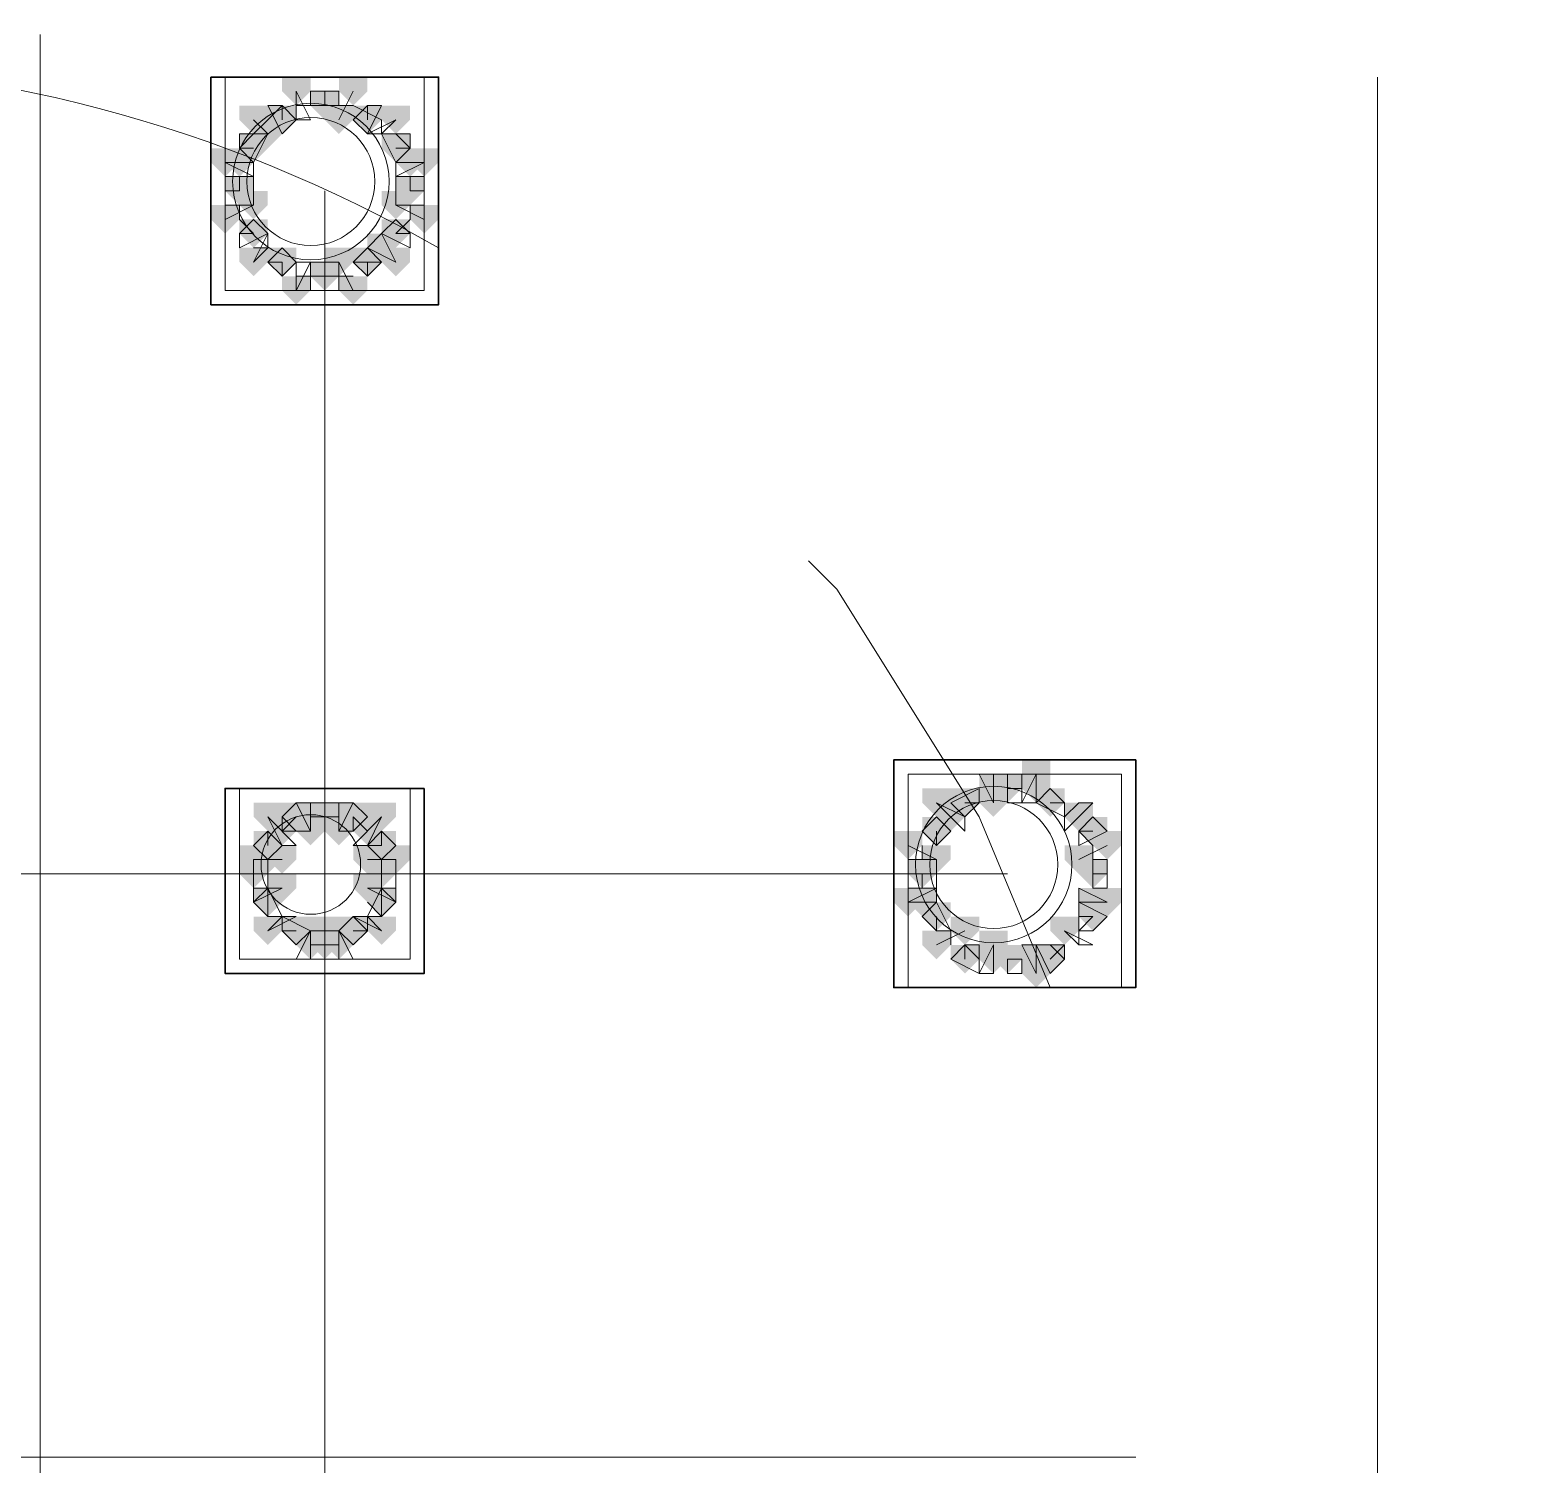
# Model space of a CAD drawing. Header units: millimetres. Extents: x 2315 to 4619, y 1334 to 1897.
# Drawn here: x 3907.26 to 3913.64, y 1541.67 to 1547.82 of the extents above; entities that cross this region are included whole.
import ezdxf

# ---------------------------------------------------------------- set-up
doc = ezdxf.new("R2010")
doc.units = ezdxf.units.MM
doc.linetypes.add('PDF_IMPORT', pattern=[1, 0.8, -0.2])
for name, color, linetype, true_color in [('PDF_10', 7, 'Continuous', 0x00b85c), ('PDF_8剖面层', 7, 'Continuous', 0xdcdcdc), ('PDF_AXIS', 7, 'Continuous', 0x00b85c), ('PDF_柱构件', 7, 'Continuous', 0x00b85c), ('PDF_转运站初步方案', 7, 'Continuous', 0x00b85c)]:
    doc.layers.add(name, color=color, linetype=linetype, true_color=true_color)
doc.layers.add('PDF_中心线层', color=1, linetype='Continuous')
doc.layers.add('PDF_粗实线层', color=7, linetype='Continuous')

msp = doc.modelspace()

# ---------------------------------------------------------------- hatches: boundary and pattern name
at = {"layer": 'PDF_10', "transparency": 33554559}
for points in [[(3908.5295, 1547.5601), (3908.4684, 1547.5601), (3908.4684, 1547.499), (3908.5295, 1547.4379), (3908.5906, 1547.499), (3908.5906, 1547.5601)], [(3908.5295, 1547.5601), (3908.4684, 1547.5601), (3908.4684, 1547.499), (3908.5295, 1547.4379), (3908.5906, 1547.499), (3908.5906, 1547.5601)], [(3908.3463, 1547.499), (3908.2852, 1547.499), (3908.2852, 1547.4379), (3908.3463, 1547.3768), (3908.4074, 1547.4379), (3908.4074, 1547.499)], [(3908.3463, 1547.499), (3908.2852, 1547.499), (3908.2852, 1547.4379), (3908.3463, 1547.3768), (3908.4074, 1547.4379), (3908.4074, 1547.499)], [(3908.7128, 1547.499), (3908.6517, 1547.499), (3908.6517, 1547.4379), (3908.7128, 1547.3768), (3908.7739, 1547.4379), (3908.7739, 1547.499)], [(3908.7128, 1547.499), (3908.6517, 1547.499), (3908.6517, 1547.4379), (3908.7128, 1547.3768), (3908.7739, 1547.4379), (3908.7739, 1547.499)], [(3908.2241, 1547.3768), (3908.163, 1547.3768), (3908.163, 1547.3157), (3908.2241, 1547.2547), (3908.2852, 1547.3157), (3908.2852, 1547.3768)], [(3908.2241, 1547.3768), (3908.163, 1547.3768), (3908.163, 1547.3157), (3908.2241, 1547.2547), (3908.2852, 1547.3157), (3908.2852, 1547.3768)], [(3908.8349, 1547.3768), (3908.7739, 1547.3768), (3908.7739, 1547.3157), (3908.8349, 1547.2547), (3908.896, 1547.3157), (3908.896, 1547.3768)], [(3908.8349, 1547.3768), (3908.7739, 1547.3768), (3908.7739, 1547.3157), (3908.8349, 1547.2547), (3908.896, 1547.3157), (3908.896, 1547.3768)], [(3908.163, 1547.1936), (3908.102, 1547.1936), (3908.102, 1547.1325), (3908.163, 1547.0714), (3908.2241, 1547.1325), (3908.2241, 1547.1936)], [(3908.163, 1547.1936), (3908.102, 1547.1936), (3908.102, 1547.1325), (3908.163, 1547.0714), (3908.2241, 1547.1325), (3908.2241, 1547.1936)], [(3908.896, 1547.1936), (3908.8349, 1547.1936), (3908.8349, 1547.1325), (3908.896, 1547.0714), (3908.9571, 1547.1325), (3908.9571, 1547.1936)], [(3908.896, 1547.1936), (3908.8349, 1547.1936), (3908.8349, 1547.1325), (3908.896, 1547.0714), (3908.9571, 1547.1325), (3908.9571, 1547.1936)], [(3908.2241, 1547.0103), (3908.163, 1547.0103), (3908.163, 1546.9493), (3908.2241, 1546.8882), (3908.2852, 1546.9493), (3908.2852, 1547.0103)], [(3908.2241, 1547.0103), (3908.163, 1547.0103), (3908.163, 1546.9493), (3908.2241, 1546.8882), (3908.2852, 1546.9493), (3908.2852, 1547.0103)], [(3908.8349, 1547.0103), (3908.7739, 1547.0103), (3908.7739, 1546.9493), (3908.8349, 1546.8882), (3908.896, 1546.9493), (3908.896, 1547.0103)], [(3908.8349, 1547.0103), (3908.7739, 1547.0103), (3908.7739, 1546.9493), (3908.8349, 1546.8882), (3908.896, 1546.9493), (3908.896, 1547.0103)], [(3908.3463, 1546.8882), (3908.2852, 1546.8882), (3908.2852, 1546.8271), (3908.3463, 1546.766), (3908.4074, 1546.8271), (3908.4074, 1546.8882)], [(3908.3463, 1546.8882), (3908.2852, 1546.8882), (3908.2852, 1546.8271), (3908.3463, 1546.766), (3908.4074, 1546.8271), (3908.4074, 1546.8882)], [(3908.7128, 1546.8882), (3908.6517, 1546.8882), (3908.6517, 1546.8271), (3908.7128, 1546.766), (3908.7739, 1546.8271), (3908.7739, 1546.8882)], [(3908.7128, 1546.8882), (3908.6517, 1546.8882), (3908.6517, 1546.8271), (3908.7128, 1546.766), (3908.7739, 1546.8271), (3908.7739, 1546.8882)], [(3908.5295, 1546.8271), (3908.4684, 1546.8271), (3908.4684, 1546.766), (3908.5295, 1546.7049), (3908.5906, 1546.766), (3908.5906, 1546.8271)], [(3908.5295, 1546.8271), (3908.4684, 1546.8271), (3908.4684, 1546.766), (3908.5295, 1546.7049), (3908.5906, 1546.766), (3908.5906, 1546.8271)], [(3908.5295, 1546.8271), (3908.4684, 1546.8271), (3908.4684, 1546.766), (3908.5295, 1546.7049), (3908.5906, 1546.766), (3908.5906, 1546.8271)], [(3911.4614, 1544.6282), (3911.4003, 1544.6282), (3911.4003, 1544.5671), (3911.4614, 1544.506), (3911.5225, 1544.5671), (3911.5225, 1544.6282)], [(3911.4614, 1544.6282), (3911.4003, 1544.6282), (3911.4003, 1544.5671), (3911.4614, 1544.506), (3911.5225, 1544.5671), (3911.5225, 1544.6282)], [(3911.4614, 1544.6282), (3911.4003, 1544.6282), (3911.4003, 1544.5671), (3911.4614, 1544.506), (3911.5225, 1544.5671), (3911.5225, 1544.6282)], [(3911.2782, 1544.5671), (3911.2171, 1544.5671), (3911.2171, 1544.506), (3911.2782, 1544.4449), (3911.3393, 1544.506), (3911.3393, 1544.5671)], [(3911.2782, 1544.5671), (3911.2171, 1544.5671), (3911.2171, 1544.506), (3911.2782, 1544.4449), (3911.3393, 1544.506), (3911.3393, 1544.5671)], [(3911.2782, 1544.5671), (3911.2171, 1544.5671), (3911.2171, 1544.506), (3911.2782, 1544.4449), (3911.3393, 1544.506), (3911.3393, 1544.5671)], [(3911.6447, 1544.5671), (3911.5836, 1544.5671), (3911.5836, 1544.506), (3911.6447, 1544.4449), (3911.7057, 1544.506), (3911.7057, 1544.5671)], [(3911.6447, 1544.5671), (3911.5836, 1544.5671), (3911.5836, 1544.506), (3911.6447, 1544.4449), (3911.7057, 1544.506), (3911.7057, 1544.5671)], [(3908.4074, 1544.506), (3908.3463, 1544.506), (3908.3463, 1544.4449), (3908.4074, 1544.3839), (3908.4684, 1544.4449), (3908.4684, 1544.506)], [(3908.4074, 1544.506), (3908.3463, 1544.506), (3908.3463, 1544.4449), (3908.4074, 1544.3839), (3908.4684, 1544.4449), (3908.4684, 1544.506)], [(3908.5295, 1544.506), (3908.4684, 1544.506), (3908.4684, 1544.4449), (3908.5295, 1544.3839), (3908.5906, 1544.4449), (3908.5906, 1544.506)], [(3908.5295, 1544.506), (3908.4684, 1544.506), (3908.4684, 1544.4449), (3908.5295, 1544.3839), (3908.5906, 1544.4449), (3908.5906, 1544.506)], [(3908.6517, 1544.506), (3908.5906, 1544.506), (3908.5906, 1544.4449), (3908.6517, 1544.3839), (3908.7128, 1544.4449), (3908.7128, 1544.506)], [(3908.6517, 1544.506), (3908.5906, 1544.506), (3908.5906, 1544.4449), (3908.6517, 1544.3839), (3908.7128, 1544.4449), (3908.7128, 1544.506)], [(3911.156, 1544.4449), (3911.0949, 1544.4449), (3911.0949, 1544.3839), (3911.156, 1544.3228), (3911.2171, 1544.3839), (3911.2171, 1544.4449)], [(3911.156, 1544.4449), (3911.0949, 1544.4449), (3911.0949, 1544.3839), (3911.156, 1544.3228), (3911.2171, 1544.3839), (3911.2171, 1544.4449)], [(3911.156, 1544.4449), (3911.0949, 1544.4449), (3911.0949, 1544.3839), (3911.156, 1544.3228), (3911.2171, 1544.3839), (3911.2171, 1544.4449)], [(3911.8279, 1544.4449), (3911.7668, 1544.4449), (3911.7668, 1544.3839), (3911.8279, 1544.3228), (3911.889, 1544.3839), (3911.889, 1544.4449)], [(3911.8279, 1544.4449), (3911.7668, 1544.4449), (3911.7668, 1544.3839), (3911.8279, 1544.3228), (3911.889, 1544.3839), (3911.889, 1544.4449)], [(3908.2852, 1544.3839), (3908.2241, 1544.3839), (3908.2241, 1544.3228), (3908.2852, 1544.2617), (3908.3463, 1544.3228), (3908.3463, 1544.3839)], [(3908.2852, 1544.3839), (3908.2241, 1544.3839), (3908.2241, 1544.3228), (3908.2852, 1544.2617), (3908.3463, 1544.3228), (3908.3463, 1544.3839)], [(3908.2852, 1544.3839), (3908.2241, 1544.3839), (3908.2241, 1544.3228), (3908.2852, 1544.2617), (3908.3463, 1544.3228), (3908.3463, 1544.3839)], [(3908.7739, 1544.3839), (3908.7128, 1544.3839), (3908.7128, 1544.3228), (3908.7739, 1544.2617), (3908.8349, 1544.3228), (3908.8349, 1544.3839)], [(3908.7739, 1544.3839), (3908.7128, 1544.3839), (3908.7128, 1544.3228), (3908.7739, 1544.2617), (3908.8349, 1544.3228), (3908.8349, 1544.3839)], [(3908.2241, 1544.2617), (3908.163, 1544.2617), (3908.163, 1544.2006), (3908.2241, 1544.1395), (3908.2852, 1544.2006), (3908.2852, 1544.2617)], [(3908.2241, 1544.2617), (3908.163, 1544.2617), (3908.163, 1544.2006), (3908.2241, 1544.1395), (3908.2852, 1544.2006), (3908.2852, 1544.2617)], [(3908.7739, 1544.2617), (3908.7128, 1544.2617), (3908.7128, 1544.2006), (3908.7739, 1544.1395), (3908.8349, 1544.2006), (3908.8349, 1544.2617)], [(3908.7739, 1544.2617), (3908.7128, 1544.2617), (3908.7128, 1544.2006), (3908.7739, 1544.1395), (3908.8349, 1544.2006), (3908.8349, 1544.2617)], [(3911.0949, 1544.2617), (3911.0339, 1544.2617), (3911.0339, 1544.2006), (3911.0949, 1544.1395), (3911.156, 1544.2006), (3911.156, 1544.2617)], [(3911.0949, 1544.2617), (3911.0339, 1544.2617), (3911.0339, 1544.2006), (3911.0949, 1544.1395), (3911.156, 1544.2006), (3911.156, 1544.2617)], [(3911.8279, 1544.2617), (3911.7668, 1544.2617), (3911.7668, 1544.2006), (3911.8279, 1544.1395), (3911.889, 1544.2006), (3911.889, 1544.2617)], [(3911.8279, 1544.2617), (3911.7668, 1544.2617), (3911.7668, 1544.2006), (3911.8279, 1544.1395), (3911.889, 1544.2006), (3911.889, 1544.2617)], [(3908.2852, 1544.1395), (3908.2241, 1544.1395), (3908.2241, 1544.0784), (3908.2852, 1544.0174), (3908.3463, 1544.0784), (3908.3463, 1544.1395)], [(3908.2852, 1544.1395), (3908.2241, 1544.1395), (3908.2241, 1544.0784), (3908.2852, 1544.0174), (3908.3463, 1544.0784), (3908.3463, 1544.1395)], [(3908.7739, 1544.1395), (3908.7128, 1544.1395), (3908.7128, 1544.0784), (3908.7739, 1544.0174), (3908.8349, 1544.0784), (3908.8349, 1544.1395)], [(3908.7739, 1544.1395), (3908.7128, 1544.1395), (3908.7128, 1544.0784), (3908.7739, 1544.0174), (3908.8349, 1544.0784), (3908.8349, 1544.1395)], [(3911.156, 1544.0784), (3911.0949, 1544.0784), (3911.0949, 1544.0174), (3911.156, 1543.9563), (3911.2171, 1544.0174), (3911.2171, 1544.0784)], [(3911.156, 1544.0784), (3911.0949, 1544.0784), (3911.0949, 1544.0174), (3911.156, 1543.9563), (3911.2171, 1544.0174), (3911.2171, 1544.0784)], [(3911.156, 1544.0784), (3911.0949, 1544.0784), (3911.0949, 1544.0174), (3911.156, 1543.9563), (3911.2171, 1544.0174), (3911.2171, 1544.0784)], [(3911.8279, 1544.0784), (3911.7668, 1544.0784), (3911.7668, 1544.0174), (3911.8279, 1543.9563), (3911.889, 1544.0174), (3911.889, 1544.0784)], [(3911.8279, 1544.0784), (3911.7668, 1544.0784), (3911.7668, 1544.0174), (3911.8279, 1543.9563), (3911.889, 1544.0174), (3911.889, 1544.0784)], [(3908.4074, 1544.0174), (3908.3463, 1544.0174), (3908.3463, 1543.9563), (3908.4074, 1543.8952), (3908.4684, 1543.9563), (3908.4684, 1544.0174)], [(3908.4074, 1544.0174), (3908.3463, 1544.0174), (3908.3463, 1543.9563), (3908.4074, 1543.8952), (3908.4684, 1543.9563), (3908.4684, 1544.0174)], [(3908.6517, 1544.0174), (3908.5906, 1544.0174), (3908.5906, 1543.9563), (3908.6517, 1543.8952), (3908.7128, 1543.9563), (3908.7128, 1544.0174)], [(3908.6517, 1544.0174), (3908.5906, 1544.0174), (3908.5906, 1543.9563), (3908.6517, 1543.8952), (3908.7128, 1543.9563), (3908.7128, 1544.0174)], [(3908.6517, 1544.0174), (3908.5906, 1544.0174), (3908.5906, 1543.9563), (3908.6517, 1543.8952), (3908.7128, 1543.9563), (3908.7128, 1544.0174)], [(3908.5295, 1543.9563), (3908.4684, 1543.9563), (3908.4684, 1543.8952), (3908.5295, 1543.8341), (3908.5906, 1543.8952), (3908.5906, 1543.9563)], [(3908.5295, 1543.9563), (3908.4684, 1543.9563), (3908.4684, 1543.8952), (3908.5295, 1543.8341), (3908.5906, 1543.8952), (3908.5906, 1543.9563)], [(3911.2782, 1543.8952), (3911.2171, 1543.8952), (3911.2171, 1543.8341), (3911.2782, 1543.773), (3911.3393, 1543.8341), (3911.3393, 1543.8952)], [(3911.2782, 1543.8952), (3911.2171, 1543.8952), (3911.2171, 1543.8341), (3911.2782, 1543.773), (3911.3393, 1543.8341), (3911.3393, 1543.8952)], [(3911.4614, 1543.8952), (3911.4003, 1543.8952), (3911.4003, 1543.8341), (3911.4614, 1543.773), (3911.5225, 1543.8341), (3911.5225, 1543.8952)], [(3911.4614, 1543.8952), (3911.4003, 1543.8952), (3911.4003, 1543.8341), (3911.4614, 1543.773), (3911.5225, 1543.8341), (3911.5225, 1543.8952)], [(3911.6447, 1543.8952), (3911.5836, 1543.8952), (3911.5836, 1543.8341), (3911.6447, 1543.773), (3911.7057, 1543.8341), (3911.7057, 1543.8952)], [(3911.6447, 1543.8952), (3911.5836, 1543.8952), (3911.5836, 1543.8341), (3911.6447, 1543.773), (3911.7057, 1543.8341), (3911.7057, 1543.8952)]]:
    msp.add_hatch(color=6, dxfattribs=at).paths.add_polyline_path(points)
at = {"layer": 'PDF_柱构件', "transparency": 33554559}
for points in [[(3908.4074, 1547.6211), (3908.3463, 1547.6211), (3908.3463, 1547.5601), (3908.4074, 1547.499), (3908.4684, 1547.5601), (3908.4684, 1547.6211)], [(3908.6517, 1547.6211), (3908.5906, 1547.6211), (3908.5906, 1547.5601), (3908.6517, 1547.499), (3908.7128, 1547.5601), (3908.7128, 1547.6211)], [(3908.2241, 1547.499), (3908.163, 1547.499), (3908.163, 1547.4379), (3908.2241, 1547.3768), (3908.2852, 1547.4379), (3908.2852, 1547.499)], [(3908.5906, 1547.499), (3908.5295, 1547.499), (3908.5295, 1547.4379), (3908.5906, 1547.3768), (3908.6517, 1547.4379), (3908.6517, 1547.499)], [(3908.8349, 1547.499), (3908.7739, 1547.499), (3908.7739, 1547.4379), (3908.8349, 1547.3768), (3908.896, 1547.4379), (3908.896, 1547.499)], [(3908.2852, 1547.4379), (3908.2241, 1547.4379), (3908.2241, 1547.3768), (3908.2852, 1547.3157), (3908.3463, 1547.3768), (3908.3463, 1547.4379)], [(3908.102, 1547.3157), (3908.0409, 1547.3157), (3908.0409, 1547.2547), (3908.102, 1547.1936), (3908.163, 1547.2547), (3908.163, 1547.3157)], [(3908.163, 1547.3157), (3908.102, 1547.3157), (3908.102, 1547.2547), (3908.163, 1547.1936), (3908.2241, 1547.2547), (3908.2241, 1547.3157)], [(3908.896, 1547.3157), (3908.8349, 1547.3157), (3908.8349, 1547.2547), (3908.896, 1547.1936), (3908.9571, 1547.2547), (3908.9571, 1547.3157)], [(3908.9571, 1547.3157), (3908.896, 1547.3157), (3908.896, 1547.2547), (3908.9571, 1547.1936), (3909.0182, 1547.2547), (3909.0182, 1547.3157)], [(3908.2241, 1547.1325), (3908.163, 1547.1325), (3908.163, 1547.0714), (3908.2241, 1547.0103), (3908.2852, 1547.0714), (3908.2852, 1547.1325)], [(3908.8349, 1547.1325), (3908.7739, 1547.1325), (3908.7739, 1547.0714), (3908.8349, 1547.0103), (3908.896, 1547.0714), (3908.896, 1547.1325)], [(3908.102, 1547.0714), (3908.0409, 1547.0714), (3908.0409, 1547.0103), (3908.102, 1546.9493), (3908.163, 1547.0103), (3908.163, 1547.0714)], [(3908.9571, 1547.0714), (3908.896, 1547.0714), (3908.896, 1547.0103), (3908.9571, 1546.9493), (3909.0182, 1547.0103), (3909.0182, 1547.0714)], [(3908.7739, 1546.9493), (3908.7128, 1546.9493), (3908.7128, 1546.8882), (3908.7739, 1546.8271), (3908.8349, 1546.8882), (3908.8349, 1546.9493)], [(3908.2241, 1546.8882), (3908.163, 1546.8882), (3908.163, 1546.8271), (3908.2241, 1546.766), (3908.2852, 1546.8271), (3908.2852, 1546.8882)], [(3908.5906, 1546.8882), (3908.5295, 1546.8882), (3908.5295, 1546.8271), (3908.5906, 1546.766), (3908.6517, 1546.8271), (3908.6517, 1546.8882)], [(3908.8349, 1546.8882), (3908.7739, 1546.8882), (3908.7739, 1546.8271), (3908.8349, 1546.766), (3908.896, 1546.8271), (3908.896, 1546.8882)], [(3908.4074, 1546.766), (3908.3463, 1546.766), (3908.3463, 1546.7049), (3908.4074, 1546.6439), (3908.4684, 1546.7049), (3908.4684, 1546.766)], [(3908.6517, 1546.766), (3908.5906, 1546.766), (3908.5906, 1546.7049), (3908.6517, 1546.6439), (3908.7128, 1546.7049), (3908.7128, 1546.766)], [(3911.5836, 1544.6893), (3911.5225, 1544.6893), (3911.5225, 1544.6282), (3911.5836, 1544.5671), (3911.6447, 1544.6282), (3911.6447, 1544.6893)], [(3911.4003, 1544.6282), (3911.3393, 1544.6282), (3911.3393, 1544.5671), (3911.4003, 1544.506), (3911.4614, 1544.5671), (3911.4614, 1544.6282)], [(3911.5836, 1544.6282), (3911.5225, 1544.6282), (3911.5225, 1544.5671), (3911.5836, 1544.506), (3911.6447, 1544.5671), (3911.6447, 1544.6282)], [(3911.156, 1544.5671), (3911.0949, 1544.5671), (3911.0949, 1544.506), (3911.156, 1544.4449), (3911.2171, 1544.506), (3911.2171, 1544.5671)], [(3911.4003, 1544.5671), (3911.3393, 1544.5671), (3911.3393, 1544.506), (3911.4003, 1544.4449), (3911.4614, 1544.506), (3911.4614, 1544.5671)], [(3908.2852, 1544.506), (3908.2241, 1544.506), (3908.2241, 1544.4449), (3908.2852, 1544.3839), (3908.3463, 1544.4449), (3908.3463, 1544.506)], [(3908.4684, 1544.506), (3908.4074, 1544.506), (3908.4074, 1544.4449), (3908.4684, 1544.3839), (3908.5295, 1544.4449), (3908.5295, 1544.506)], [(3908.5906, 1544.506), (3908.5295, 1544.506), (3908.5295, 1544.4449), (3908.5906, 1544.3839), (3908.6517, 1544.4449), (3908.6517, 1544.506)], [(3908.7739, 1544.506), (3908.7128, 1544.506), (3908.7128, 1544.4449), (3908.7739, 1544.3839), (3908.8349, 1544.4449), (3908.8349, 1544.506)], [(3911.2171, 1544.506), (3911.156, 1544.506), (3911.156, 1544.4449), (3911.2171, 1544.3839), (3911.2782, 1544.4449), (3911.2782, 1544.506)], [(3911.7668, 1544.506), (3911.7057, 1544.506), (3911.7057, 1544.4449), (3911.7668, 1544.3839), (3911.8279, 1544.4449), (3911.8279, 1544.506)], [(3908.3463, 1544.4449), (3908.2852, 1544.4449), (3908.2852, 1544.3839), (3908.3463, 1544.3228), (3908.4074, 1544.3839), (3908.4074, 1544.4449)], [(3908.4684, 1544.4449), (3908.4074, 1544.4449), (3908.4074, 1544.3839), (3908.4684, 1544.3228), (3908.5295, 1544.3839), (3908.5295, 1544.4449)], [(3908.5906, 1544.4449), (3908.5295, 1544.4449), (3908.5295, 1544.3839), (3908.5906, 1544.3228), (3908.6517, 1544.3839), (3908.6517, 1544.4449)], [(3908.7128, 1544.4449), (3908.6517, 1544.4449), (3908.6517, 1544.3839), (3908.7128, 1544.3228), (3908.7739, 1544.3839), (3908.7739, 1544.4449)], [(3911.0339, 1544.3839), (3910.9728, 1544.3839), (3910.9728, 1544.3228), (3911.0339, 1544.2617), (3911.0949, 1544.3228), (3911.0949, 1544.3839)], [(3911.889, 1544.3839), (3911.8279, 1544.3839), (3911.8279, 1544.3228), (3911.889, 1544.2617), (3911.9501, 1544.3228), (3911.9501, 1544.3839)], [(3908.2241, 1544.3228), (3908.163, 1544.3228), (3908.163, 1544.2617), (3908.2241, 1544.2006), (3908.2852, 1544.2617), (3908.2852, 1544.3228)], [(3908.2852, 1544.3228), (3908.2241, 1544.3228), (3908.2241, 1544.2617), (3908.2852, 1544.2006), (3908.3463, 1544.2617), (3908.3463, 1544.3228)], [(3908.3463, 1544.3228), (3908.2852, 1544.3228), (3908.2852, 1544.2617), (3908.3463, 1544.2006), (3908.4074, 1544.2617), (3908.4074, 1544.3228)], [(3908.7128, 1544.3228), (3908.6517, 1544.3228), (3908.6517, 1544.2617), (3908.7128, 1544.2006), (3908.7739, 1544.2617), (3908.7739, 1544.3228)], [(3908.7739, 1544.3228), (3908.7128, 1544.3228), (3908.7128, 1544.2617), (3908.7739, 1544.2006), (3908.8349, 1544.2617), (3908.8349, 1544.3228)], [(3908.8349, 1544.3228), (3908.7739, 1544.3228), (3908.7739, 1544.2617), (3908.8349, 1544.2006), (3908.896, 1544.2617), (3908.896, 1544.3228)], [(3911.156, 1544.3228), (3911.0949, 1544.3228), (3911.0949, 1544.2617), (3911.156, 1544.2006), (3911.2171, 1544.2617), (3911.2171, 1544.3228)], [(3911.7668, 1544.3228), (3911.7057, 1544.3228), (3911.7057, 1544.2617), (3911.7668, 1544.2006), (3911.8279, 1544.2617), (3911.8279, 1544.3228)], [(3908.3463, 1544.2006), (3908.2852, 1544.2006), (3908.2852, 1544.1395), (3908.3463, 1544.0784), (3908.4074, 1544.1395), (3908.4074, 1544.2006)], [(3908.7128, 1544.2006), (3908.6517, 1544.2006), (3908.6517, 1544.1395), (3908.7128, 1544.0784), (3908.7739, 1544.1395), (3908.7739, 1544.2006)], [(3911.0339, 1544.1395), (3910.9728, 1544.1395), (3910.9728, 1544.0784), (3911.0339, 1544.0174), (3911.0949, 1544.0784), (3911.0949, 1544.1395)], [(3911.0949, 1544.1395), (3911.0339, 1544.1395), (3911.0339, 1544.0784), (3911.0949, 1544.0174), (3911.156, 1544.0784), (3911.156, 1544.1395)], [(3911.8279, 1544.1395), (3911.7668, 1544.1395), (3911.7668, 1544.0784), (3911.8279, 1544.0174), (3911.889, 1544.0784), (3911.889, 1544.1395)], [(3911.889, 1544.1395), (3911.8279, 1544.1395), (3911.8279, 1544.0784), (3911.889, 1544.0174), (3911.9501, 1544.0784), (3911.9501, 1544.1395)], [(3908.2852, 1544.0174), (3908.2241, 1544.0174), (3908.2241, 1543.9563), (3908.2852, 1543.8952), (3908.3463, 1543.9563), (3908.3463, 1544.0174)], [(3908.4684, 1544.0174), (3908.4074, 1544.0174), (3908.4074, 1543.9563), (3908.4684, 1543.8952), (3908.5295, 1543.9563), (3908.5295, 1544.0174)], [(3908.5906, 1544.0174), (3908.5295, 1544.0174), (3908.5295, 1543.9563), (3908.5906, 1543.8952), (3908.6517, 1543.9563), (3908.6517, 1544.0174)], [(3908.7739, 1544.0174), (3908.7128, 1544.0174), (3908.7128, 1543.9563), (3908.7739, 1543.8952), (3908.8349, 1543.9563), (3908.8349, 1544.0174)], [(3911.2782, 1544.0174), (3911.2171, 1544.0174), (3911.2171, 1543.9563), (3911.2782, 1543.8952), (3911.3393, 1543.9563), (3911.3393, 1544.0174)], [(3911.7057, 1544.0174), (3911.6447, 1544.0174), (3911.6447, 1543.9563), (3911.7057, 1543.8952), (3911.7668, 1543.9563), (3911.7668, 1544.0174)], [(3908.4684, 1543.9563), (3908.4074, 1543.9563), (3908.4074, 1543.8952), (3908.4684, 1543.8341), (3908.5295, 1543.8952), (3908.5295, 1543.9563)], [(3908.5906, 1543.9563), (3908.5295, 1543.9563), (3908.5295, 1543.8952), (3908.5906, 1543.8341), (3908.6517, 1543.8952), (3908.6517, 1543.9563)], [(3911.156, 1543.9563), (3911.0949, 1543.9563), (3911.0949, 1543.8952), (3911.156, 1543.8341), (3911.2171, 1543.8952), (3911.2171, 1543.9563)], [(3911.4003, 1543.9563), (3911.3393, 1543.9563), (3911.3393, 1543.8952), (3911.4003, 1543.8341), (3911.4614, 1543.8952), (3911.4614, 1543.9563)], [(3911.4003, 1543.8952), (3911.3393, 1543.8952), (3911.3393, 1543.8341), (3911.4003, 1543.773), (3911.4614, 1543.8341), (3911.4614, 1543.8952)], [(3911.5836, 1543.8952), (3911.5225, 1543.8952), (3911.5225, 1543.8341), (3911.5836, 1543.773), (3911.6447, 1543.8341), (3911.6447, 1543.8952)], [(3911.5836, 1543.8341), (3911.5225, 1543.8341), (3911.5225, 1543.773), (3911.5836, 1543.712), (3911.6447, 1543.773), (3911.6447, 1543.8341)]]:
    msp.add_hatch(color=6, dxfattribs=at).paths.add_polyline_path(points)
at = {"layer": 'PDF_转运站初步方案', "transparency": 33554559}
for points in [[(3908.5295, 1547.5601), (3908.4684, 1547.5601), (3908.4684, 1547.499), (3908.5295, 1547.4379), (3908.5906, 1547.499), (3908.5906, 1547.5601)], [(3908.5295, 1547.5601), (3908.4684, 1547.5601), (3908.4684, 1547.499), (3908.5295, 1547.4379), (3908.5906, 1547.499), (3908.5906, 1547.5601)], [(3908.3463, 1547.499), (3908.2852, 1547.499), (3908.2852, 1547.4379), (3908.3463, 1547.3768), (3908.4074, 1547.4379), (3908.4074, 1547.499)], [(3908.3463, 1547.499), (3908.2852, 1547.499), (3908.2852, 1547.4379), (3908.3463, 1547.3768), (3908.4074, 1547.4379), (3908.4074, 1547.499)], [(3908.7128, 1547.499), (3908.6517, 1547.499), (3908.6517, 1547.4379), (3908.7128, 1547.3768), (3908.7739, 1547.4379), (3908.7739, 1547.499)], [(3908.7128, 1547.499), (3908.6517, 1547.499), (3908.6517, 1547.4379), (3908.7128, 1547.3768), (3908.7739, 1547.4379), (3908.7739, 1547.499)], [(3908.2241, 1547.3768), (3908.163, 1547.3768), (3908.163, 1547.3157), (3908.2241, 1547.2547), (3908.2852, 1547.3157), (3908.2852, 1547.3768)], [(3908.2241, 1547.3768), (3908.163, 1547.3768), (3908.163, 1547.3157), (3908.2241, 1547.2547), (3908.2852, 1547.3157), (3908.2852, 1547.3768)], [(3908.8349, 1547.3768), (3908.7739, 1547.3768), (3908.7739, 1547.3157), (3908.8349, 1547.2547), (3908.896, 1547.3157), (3908.896, 1547.3768)], [(3908.8349, 1547.3768), (3908.7739, 1547.3768), (3908.7739, 1547.3157), (3908.8349, 1547.2547), (3908.896, 1547.3157), (3908.896, 1547.3768)], [(3908.163, 1547.1936), (3908.102, 1547.1936), (3908.102, 1547.1325), (3908.163, 1547.0714), (3908.2241, 1547.1325), (3908.2241, 1547.1936)], [(3908.163, 1547.1936), (3908.102, 1547.1936), (3908.102, 1547.1325), (3908.163, 1547.0714), (3908.2241, 1547.1325), (3908.2241, 1547.1936)], [(3908.896, 1547.1936), (3908.8349, 1547.1936), (3908.8349, 1547.1325), (3908.896, 1547.0714), (3908.9571, 1547.1325), (3908.9571, 1547.1936)], [(3908.896, 1547.1936), (3908.8349, 1547.1936), (3908.8349, 1547.1325), (3908.896, 1547.0714), (3908.9571, 1547.1325), (3908.9571, 1547.1936)], [(3908.2241, 1547.0103), (3908.163, 1547.0103), (3908.163, 1546.9493), (3908.2241, 1546.8882), (3908.2852, 1546.9493), (3908.2852, 1547.0103)], [(3908.2241, 1547.0103), (3908.163, 1547.0103), (3908.163, 1546.9493), (3908.2241, 1546.8882), (3908.2852, 1546.9493), (3908.2852, 1547.0103)], [(3908.8349, 1547.0103), (3908.7739, 1547.0103), (3908.7739, 1546.9493), (3908.8349, 1546.8882), (3908.896, 1546.9493), (3908.896, 1547.0103)], [(3908.8349, 1547.0103), (3908.7739, 1547.0103), (3908.7739, 1546.9493), (3908.8349, 1546.8882), (3908.896, 1546.9493), (3908.896, 1547.0103)], [(3908.3463, 1546.8882), (3908.2852, 1546.8882), (3908.2852, 1546.8271), (3908.3463, 1546.766), (3908.4074, 1546.8271), (3908.4074, 1546.8882)], [(3908.3463, 1546.8882), (3908.2852, 1546.8882), (3908.2852, 1546.8271), (3908.3463, 1546.766), (3908.4074, 1546.8271), (3908.4074, 1546.8882)], [(3908.7128, 1546.8882), (3908.6517, 1546.8882), (3908.6517, 1546.8271), (3908.7128, 1546.766), (3908.7739, 1546.8271), (3908.7739, 1546.8882)], [(3908.7128, 1546.8882), (3908.6517, 1546.8882), (3908.6517, 1546.8271), (3908.7128, 1546.766), (3908.7739, 1546.8271), (3908.7739, 1546.8882)], [(3908.5295, 1546.8271), (3908.4684, 1546.8271), (3908.4684, 1546.766), (3908.5295, 1546.7049), (3908.5906, 1546.766), (3908.5906, 1546.8271)], [(3908.5295, 1546.8271), (3908.4684, 1546.8271), (3908.4684, 1546.766), (3908.5295, 1546.7049), (3908.5906, 1546.766), (3908.5906, 1546.8271)], [(3911.4614, 1544.6282), (3911.4003, 1544.6282), (3911.4003, 1544.5671), (3911.4614, 1544.506), (3911.5225, 1544.5671), (3911.5225, 1544.6282)], [(3911.4614, 1544.6282), (3911.4003, 1544.6282), (3911.4003, 1544.5671), (3911.4614, 1544.506), (3911.5225, 1544.5671), (3911.5225, 1544.6282)], [(3911.2782, 1544.5671), (3911.2171, 1544.5671), (3911.2171, 1544.506), (3911.2782, 1544.4449), (3911.3393, 1544.506), (3911.3393, 1544.5671)], [(3911.2782, 1544.5671), (3911.2171, 1544.5671), (3911.2171, 1544.506), (3911.2782, 1544.4449), (3911.3393, 1544.506), (3911.3393, 1544.5671)], [(3911.6447, 1544.5671), (3911.5836, 1544.5671), (3911.5836, 1544.506), (3911.6447, 1544.4449), (3911.7057, 1544.506), (3911.7057, 1544.5671)], [(3911.6447, 1544.5671), (3911.5836, 1544.5671), (3911.5836, 1544.506), (3911.6447, 1544.4449), (3911.7057, 1544.506), (3911.7057, 1544.5671)], [(3908.4074, 1544.506), (3908.3463, 1544.506), (3908.3463, 1544.4449), (3908.4074, 1544.3839), (3908.4684, 1544.4449), (3908.4684, 1544.506)], [(3908.4074, 1544.506), (3908.3463, 1544.506), (3908.3463, 1544.4449), (3908.4074, 1544.3839), (3908.4684, 1544.4449), (3908.4684, 1544.506)], [(3908.5295, 1544.506), (3908.4684, 1544.506), (3908.4684, 1544.4449), (3908.5295, 1544.3839), (3908.5906, 1544.4449), (3908.5906, 1544.506)], [(3908.5295, 1544.506), (3908.4684, 1544.506), (3908.4684, 1544.4449), (3908.5295, 1544.3839), (3908.5906, 1544.4449), (3908.5906, 1544.506)], [(3908.6517, 1544.506), (3908.5906, 1544.506), (3908.5906, 1544.4449), (3908.6517, 1544.3839), (3908.7128, 1544.4449), (3908.7128, 1544.506)], [(3908.6517, 1544.506), (3908.5906, 1544.506), (3908.5906, 1544.4449), (3908.6517, 1544.3839), (3908.7128, 1544.4449), (3908.7128, 1544.506)], [(3911.156, 1544.4449), (3911.0949, 1544.4449), (3911.0949, 1544.3839), (3911.156, 1544.3228), (3911.2171, 1544.3839), (3911.2171, 1544.4449)], [(3911.156, 1544.4449), (3911.0949, 1544.4449), (3911.0949, 1544.3839), (3911.156, 1544.3228), (3911.2171, 1544.3839), (3911.2171, 1544.4449)], [(3911.8279, 1544.4449), (3911.7668, 1544.4449), (3911.7668, 1544.3839), (3911.8279, 1544.3228), (3911.889, 1544.3839), (3911.889, 1544.4449)], [(3911.8279, 1544.4449), (3911.7668, 1544.4449), (3911.7668, 1544.3839), (3911.8279, 1544.3228), (3911.889, 1544.3839), (3911.889, 1544.4449)], [(3908.2852, 1544.3839), (3908.2241, 1544.3839), (3908.2241, 1544.3228), (3908.2852, 1544.2617), (3908.3463, 1544.3228), (3908.3463, 1544.3839)], [(3908.2852, 1544.3839), (3908.2241, 1544.3839), (3908.2241, 1544.3228), (3908.2852, 1544.2617), (3908.3463, 1544.3228), (3908.3463, 1544.3839)], [(3908.7739, 1544.3839), (3908.7128, 1544.3839), (3908.7128, 1544.3228), (3908.7739, 1544.2617), (3908.8349, 1544.3228), (3908.8349, 1544.3839)], [(3908.7739, 1544.3839), (3908.7128, 1544.3839), (3908.7128, 1544.3228), (3908.7739, 1544.2617), (3908.8349, 1544.3228), (3908.8349, 1544.3839)], [(3908.2241, 1544.2617), (3908.163, 1544.2617), (3908.163, 1544.2006), (3908.2241, 1544.1395), (3908.2852, 1544.2006), (3908.2852, 1544.2617)], [(3908.2241, 1544.2617), (3908.163, 1544.2617), (3908.163, 1544.2006), (3908.2241, 1544.1395), (3908.2852, 1544.2006), (3908.2852, 1544.2617)], [(3908.7739, 1544.2617), (3908.7128, 1544.2617), (3908.7128, 1544.2006), (3908.7739, 1544.1395), (3908.8349, 1544.2006), (3908.8349, 1544.2617)], [(3908.7739, 1544.2617), (3908.7128, 1544.2617), (3908.7128, 1544.2006), (3908.7739, 1544.1395), (3908.8349, 1544.2006), (3908.8349, 1544.2617)], [(3911.0949, 1544.2617), (3911.0339, 1544.2617), (3911.0339, 1544.2006), (3911.0949, 1544.1395), (3911.156, 1544.2006), (3911.156, 1544.2617)], [(3911.0949, 1544.2617), (3911.0339, 1544.2617), (3911.0339, 1544.2006), (3911.0949, 1544.1395), (3911.156, 1544.2006), (3911.156, 1544.2617)], [(3911.8279, 1544.2617), (3911.7668, 1544.2617), (3911.7668, 1544.2006), (3911.8279, 1544.1395), (3911.889, 1544.2006), (3911.889, 1544.2617)], [(3911.8279, 1544.2617), (3911.7668, 1544.2617), (3911.7668, 1544.2006), (3911.8279, 1544.1395), (3911.889, 1544.2006), (3911.889, 1544.2617)], [(3908.2852, 1544.1395), (3908.2241, 1544.1395), (3908.2241, 1544.0784), (3908.2852, 1544.0174), (3908.3463, 1544.0784), (3908.3463, 1544.1395)], [(3908.2852, 1544.1395), (3908.2241, 1544.1395), (3908.2241, 1544.0784), (3908.2852, 1544.0174), (3908.3463, 1544.0784), (3908.3463, 1544.1395)], [(3908.7739, 1544.1395), (3908.7128, 1544.1395), (3908.7128, 1544.0784), (3908.7739, 1544.0174), (3908.8349, 1544.0784), (3908.8349, 1544.1395)], [(3908.7739, 1544.1395), (3908.7128, 1544.1395), (3908.7128, 1544.0784), (3908.7739, 1544.0174), (3908.8349, 1544.0784), (3908.8349, 1544.1395)], [(3911.156, 1544.0784), (3911.0949, 1544.0784), (3911.0949, 1544.0174), (3911.156, 1543.9563), (3911.2171, 1544.0174), (3911.2171, 1544.0784)], [(3911.156, 1544.0784), (3911.0949, 1544.0784), (3911.0949, 1544.0174), (3911.156, 1543.9563), (3911.2171, 1544.0174), (3911.2171, 1544.0784)], [(3911.8279, 1544.0784), (3911.7668, 1544.0784), (3911.7668, 1544.0174), (3911.8279, 1543.9563), (3911.889, 1544.0174), (3911.889, 1544.0784)], [(3911.8279, 1544.0784), (3911.7668, 1544.0784), (3911.7668, 1544.0174), (3911.8279, 1543.9563), (3911.889, 1544.0174), (3911.889, 1544.0784)], [(3908.4074, 1544.0174), (3908.3463, 1544.0174), (3908.3463, 1543.9563), (3908.4074, 1543.8952), (3908.4684, 1543.9563), (3908.4684, 1544.0174)], [(3908.4074, 1544.0174), (3908.3463, 1544.0174), (3908.3463, 1543.9563), (3908.4074, 1543.8952), (3908.4684, 1543.9563), (3908.4684, 1544.0174)], [(3908.6517, 1544.0174), (3908.5906, 1544.0174), (3908.5906, 1543.9563), (3908.6517, 1543.8952), (3908.7128, 1543.9563), (3908.7128, 1544.0174)], [(3908.6517, 1544.0174), (3908.5906, 1544.0174), (3908.5906, 1543.9563), (3908.6517, 1543.8952), (3908.7128, 1543.9563), (3908.7128, 1544.0174)], [(3908.5295, 1543.9563), (3908.4684, 1543.9563), (3908.4684, 1543.8952), (3908.5295, 1543.8341), (3908.5906, 1543.8952), (3908.5906, 1543.9563)], [(3908.5295, 1543.9563), (3908.4684, 1543.9563), (3908.4684, 1543.8952), (3908.5295, 1543.8341), (3908.5906, 1543.8952), (3908.5906, 1543.9563)], [(3911.2782, 1543.8952), (3911.2171, 1543.8952), (3911.2171, 1543.8341), (3911.2782, 1543.773), (3911.3393, 1543.8341), (3911.3393, 1543.8952)], [(3911.2782, 1543.8952), (3911.2171, 1543.8952), (3911.2171, 1543.8341), (3911.2782, 1543.773), (3911.3393, 1543.8341), (3911.3393, 1543.8952)], [(3911.4614, 1543.8952), (3911.4003, 1543.8952), (3911.4003, 1543.8341), (3911.4614, 1543.773), (3911.5225, 1543.8341), (3911.5225, 1543.8952)], [(3911.4614, 1543.8952), (3911.4003, 1543.8952), (3911.4003, 1543.8341), (3911.4614, 1543.773), (3911.5225, 1543.8341), (3911.5225, 1543.8952)], [(3911.6447, 1543.8952), (3911.5836, 1543.8952), (3911.5836, 1543.8341), (3911.6447, 1543.773), (3911.7057, 1543.8341), (3911.7057, 1543.8952)], [(3911.6447, 1543.8952), (3911.5836, 1543.8952), (3911.5836, 1543.8341), (3911.6447, 1543.773), (3911.7057, 1543.8341), (3911.7057, 1543.8952)]]:
    msp.add_hatch(color=6, dxfattribs=at).paths.add_polyline_path(points)

# ---------------------------------------------------------------- linework, layer by layer
at = {"layer": 'PDF_10', "color": 6, "lineweight": 18}
for points in [[(3908.5295, 1547.499), (3908.5295, 1547.5601)], [(3908.2852, 1547.4379), (3908.3463, 1547.499), (3908.3463, 1547.4379)], [(3908.4684, 1547.499), (3908.5906, 1547.499)], [(3908.6517, 1547.499), (3908.7739, 1547.4379)], [(3908.7128, 1547.4379), (3908.7128, 1547.499)], [(3908.2241, 1547.3157), (3908.163, 1547.3157), (3908.2241, 1547.3768)], [(3908.8349, 1547.3768), (3908.896, 1547.3157), (3908.8349, 1547.3157)], [(3908.102, 1547.1325), (3908.163, 1547.1325), (3908.163, 1547.1936)], [(3908.896, 1547.1936), (3908.896, 1547.1325), (3908.9571, 1547.1325)], [(3908.163, 1546.9493), (3908.2241, 1546.9493), (3908.163, 1547.0103)], [(3908.896, 1547.0103), (3908.8349, 1546.9493), (3908.896, 1546.9493)], [(3908.3463, 1546.766), (3908.3463, 1546.8271), (3908.2852, 1546.8271)], [(3908.7739, 1546.8271), (3908.6517, 1546.8271)], [(3908.7128, 1546.8271), (3908.7128, 1546.766)], [(3908.5906, 1546.766), (3908.4684, 1546.766)], [(3911.5225, 1544.5671), (3911.4614, 1544.5671)], [(3908.5295, 1544.4449), (3908.5295, 1544.506)], [(3911.3393, 1544.506), (3911.2782, 1544.506)], [(3911.7057, 1544.506), (3911.6447, 1544.506), (3911.7057, 1544.506)], [(3908.4074, 1544.4449), (3908.3463, 1544.3839)], [(3908.4074, 1544.3839), (3908.3463, 1544.4449)], [(3908.5906, 1544.4449), (3908.4684, 1544.4449)], [(3908.7128, 1544.3839), (3908.6517, 1544.4449), (3908.6517, 1544.3839)], [(3908.2852, 1544.3839), (3908.2852, 1544.3228)], [(3908.7128, 1544.3228), (3908.7739, 1544.3228), (3908.7739, 1544.3839)], [(3911.156, 1544.3839), (3911.156, 1544.3228)], [(3911.8279, 1544.3228), (3911.7668, 1544.3839), (3911.8279, 1544.3839)], [(3908.2852, 1544.2006), (3908.2241, 1544.2006), (3908.2241, 1544.1395)], [(3908.7739, 1544.1395), (3908.7739, 1544.2006), (3908.8349, 1544.2006)], [(3911.156, 1544.2006), (3911.0949, 1544.2006), (3911.0949, 1544.1395)], [(3911.8279, 1544.1395), (3911.8279, 1544.2006), (3911.889, 1544.2006)], [(3908.2852, 1544.0174), (3908.2852, 1544.0784), (3908.2852, 1544.0174)], [(3908.7128, 1544.0784), (3908.7739, 1544.0174), (3908.7739, 1544.0784)], [(3911.156, 1544.0174), (3911.156, 1543.9563)], [(3911.7668, 1543.9563), (3911.8279, 1544.0174), (3911.7668, 1544.0174)], [(3908.3463, 1543.9563), (3908.4074, 1543.9563), (3908.3463, 1543.9563)], [(3908.5295, 1543.9563), (3908.5295, 1543.8952)], [(3908.6517, 1543.9563), (3908.7128, 1543.9563)], [(3908.4684, 1543.8952), (3908.5906, 1543.8952)], [(3911.2782, 1543.8341), (3911.2782, 1543.8952), (3911.3393, 1543.8341)], [(3911.6447, 1543.8341), (3911.7057, 1543.8952)], [(3911.6447, 1543.8952), (3911.7057, 1543.8341)], [(3911.4614, 1543.773), (3911.4614, 1543.8341), (3911.5225, 1543.8341)]]:
    msp.add_lwpolyline(points, dxfattribs=at)
at = {"layer": 'PDF_8剖面层', "lineweight": 18}
msp.add_lwpolyline([(3907.3079, 1547.8044), (3907.3079, 1539.192)], dxfattribs=at)
at = {"layer": 'PDF_AXIS', "color": 6, "lineweight": 18}
for points in [[(3908.102, 1547.6211), (3908.102, 1546.7049), (3908.9571, 1546.7049), (3908.9571, 1547.6211)], [(3911.9501, 1544.6282), (3911.9501, 1543.712), (3911.0339, 1543.712), (3911.0339, 1544.6282)], [(3908.896, 1544.5671), (3908.896, 1543.8341), (3908.163, 1543.8341), (3908.163, 1544.5671)]]:
    msp.add_lwpolyline(points, close=True, dxfattribs=at)
at = {"layer": 'PDF_中心线层', "color": 5, "linetype": 'PDF_IMPORT', "lineweight": 18, "ltscale": 14.048656}
for points in [[(3843.0506, 1534.672), (3913.0495, 1534.672), (3913.0495, 1561.6698), (3843.0506, 1561.6698), (3843.0506, 1534.672)], [(3913.0495, 1534.672), (3983.0485, 1534.672), (3983.0485, 1561.6698), (3913.0495, 1561.6698), (3913.0495, 1534.672)]]:
    msp.add_lwpolyline(points, dxfattribs=at)
at = {"layer": 'PDF_中心线层', "color": 6, "lineweight": 18}
for points in [[(3908.5295, 1547.1325), (3908.5295, 1536.2601)], [(3910.6063, 1545.5444), (3910.7284, 1545.4222), (3911.3393, 1544.4449), (3911.6447, 1543.712)], [(3911.4614, 1544.2006), (3900.589, 1544.2006)], [(3900.0393, 1541.6963), (3912.0112, 1541.6963), (3900.0393, 1541.6963)]]:
    msp.add_lwpolyline(points, dxfattribs=at)
msp.add_arc((3906.0331, 1541.6905), 5.9938, 60.13055, 179.94514, dxfattribs=at)
at = {"layer": 'PDF_柱构件', "color": 6, "lineweight": 18}
for points in [[(3908.4074, 1547.5601), (3908.4074, 1547.4379), (3908.4684, 1547.4379)], [(3908.4684, 1547.499), (3908.5906, 1547.499), (3908.5906, 1547.5601), (3908.4684, 1547.5601)], [(3908.6517, 1547.5601), (3908.5906, 1547.4379)], [(3908.3463, 1547.3768), (3908.4074, 1547.4379), (3908.3463, 1547.499), (3908.2852, 1547.499)], [(3908.6517, 1547.4379), (3908.7128, 1547.3768), (3908.7739, 1547.499), (3908.7128, 1547.499)], [(3908.2241, 1547.4379), (3908.2852, 1547.3768)], [(3908.8349, 1547.4379), (3908.7128, 1547.3768), (3908.7739, 1547.3768)], [(3908.2241, 1547.2547), (3908.2852, 1547.3768), (3908.163, 1547.3768), (3908.163, 1547.3157)], [(3908.7739, 1547.3768), (3908.8349, 1547.2547), (3908.896, 1547.3157), (3908.896, 1547.3768)], [(3908.102, 1547.2547), (3908.2241, 1547.1936), (3908.2241, 1547.2547)], [(3908.9571, 1547.2547), (3908.8349, 1547.2547), (3908.8349, 1547.1936)], [(3908.2241, 1547.0714), (3908.2241, 1547.1936), (3908.102, 1547.1936), (3908.102, 1547.0714)], [(3908.8349, 1547.1936), (3908.8349, 1547.0714), (3908.9571, 1547.0714), (3908.9571, 1547.1936)], [(3908.102, 1547.0103), (3908.2241, 1547.0714)], [(3908.9571, 1547.0103), (3908.8349, 1547.0714)], [(3908.2852, 1546.9493), (3908.2241, 1547.0103), (3908.163, 1546.9493), (3908.163, 1546.8882)], [(3908.8349, 1547.0103), (3908.7739, 1546.9493), (3908.896, 1546.8882), (3908.896, 1546.9493)], [(3908.2241, 1546.8271), (3908.2852, 1546.8882), (3908.2852, 1546.9493)], [(3908.8349, 1546.8271), (3908.7739, 1546.9493), (3908.7128, 1546.8882)], [(3908.4074, 1546.8271), (3908.3463, 1546.8882), (3908.2852, 1546.8271), (3908.3463, 1546.766)], [(3908.7128, 1546.8882), (3908.6517, 1546.8271), (3908.7128, 1546.766), (3908.7739, 1546.8271)], [(3908.4074, 1546.7049), (3908.4684, 1546.8271), (3908.4074, 1546.8271)], [(3908.5906, 1546.8271), (3908.4684, 1546.8271), (3908.4684, 1546.7049), (3908.5906, 1546.7049)], [(3908.6517, 1546.7049), (3908.5906, 1546.8271)], [(3911.4003, 1544.6282), (3911.4003, 1544.506), (3911.3393, 1544.6282)], [(3911.5225, 1544.506), (3911.4614, 1544.506), (3911.4614, 1544.6282), (3911.5225, 1544.6282)], [(3911.5836, 1544.6282), (3911.5836, 1544.506), (3911.5225, 1544.506)], [(3911.3393, 1544.506), (3911.2782, 1544.4449), (3911.2171, 1544.506), (3911.3393, 1544.5671)], [(3911.7057, 1544.4449), (3911.5836, 1544.506), (3911.6447, 1544.5671), (3911.7057, 1544.506)], [(3908.4684, 1544.3839), (3908.3463, 1544.3839), (3908.3463, 1544.4449), (3908.4074, 1544.506)], [(3908.4684, 1544.506), (3908.4684, 1544.3839), (3908.4074, 1544.506)], [(3908.5906, 1544.4449), (3908.4684, 1544.4449), (3908.4684, 1544.506), (3908.5906, 1544.506)], [(3908.6517, 1544.506), (3908.5906, 1544.3839), (3908.5906, 1544.506)], [(3908.6517, 1544.3839), (3908.5906, 1544.3839), (3908.6517, 1544.506), (3908.7128, 1544.4449)], [(3911.156, 1544.506), (3911.2782, 1544.4449), (3911.2782, 1544.3839)], [(3911.8279, 1544.506), (3911.7057, 1544.3839), (3911.7057, 1544.4449), (3911.7668, 1544.506)], [(3908.2852, 1544.4449), (3908.4074, 1544.3228), (3908.3463, 1544.3228)], [(3908.7739, 1544.4449), (3908.7128, 1544.3228), (3908.6517, 1544.3228)], [(3911.2171, 1544.3839), (3911.156, 1544.3228), (3911.0949, 1544.3839), (3911.156, 1544.4449)], [(3911.7668, 1544.3228), (3911.7668, 1544.3839), (3911.8279, 1544.4449), (3911.889, 1544.3839)], [(3908.3463, 1544.3228), (3908.2852, 1544.2617), (3908.2241, 1544.3228), (3908.2852, 1544.3839)], [(3908.7739, 1544.2617), (3908.7128, 1544.3228), (3908.7739, 1544.3839), (3908.8349, 1544.3228)], [(3911.0339, 1544.3228), (3911.156, 1544.2617)], [(3911.889, 1544.3228), (3911.7668, 1544.2617)], [(3908.2241, 1544.2617), (3908.3463, 1544.2617)], [(3908.2852, 1544.2617), (3908.2852, 1544.1395), (3908.2241, 1544.1395), (3908.2241, 1544.2617)], [(3908.8349, 1544.2617), (3908.7128, 1544.2617)], [(3908.7739, 1544.1395), (3908.7739, 1544.2617), (3908.8349, 1544.2617), (3908.8349, 1544.1395)], [(3911.156, 1544.2617), (3911.156, 1544.1395), (3911.0339, 1544.1395), (3911.0339, 1544.2617)], [(3911.8279, 1544.1395), (3911.8279, 1544.2617), (3911.889, 1544.2617), (3911.889, 1544.1395)], [(3908.2241, 1544.1395), (3908.3463, 1544.1395), (3908.2241, 1544.0784)], [(3908.2852, 1544.1395), (3908.3463, 1544.0174), (3908.2852, 1544.0174), (3908.2241, 1544.0784)], [(3908.8349, 1544.0784), (3908.7128, 1544.1395), (3908.8349, 1544.1395)], [(3908.7128, 1544.0174), (3908.7739, 1544.1395), (3908.8349, 1544.0784), (3908.7739, 1544.0174)], [(3911.0339, 1544.0784), (3911.156, 1544.1395), (3911.156, 1544.0784)], [(3911.889, 1544.0784), (3911.7668, 1544.0784), (3911.7668, 1544.1395)], [(3911.156, 1544.0784), (3911.2171, 1543.9563), (3911.156, 1543.9563), (3911.0949, 1544.0174)], [(3911.7668, 1543.9563), (3911.7668, 1544.0784), (3911.889, 1544.0174), (3911.8279, 1543.9563)], [(3908.2852, 1543.9563), (3908.3463, 1544.0174), (3908.4074, 1544.0174)], [(3908.3463, 1544.0174), (3908.4684, 1543.9563), (3908.4074, 1543.8952), (3908.3463, 1543.9563)], [(3908.5906, 1543.9563), (3908.6517, 1544.0174), (3908.7128, 1543.9563), (3908.6517, 1543.8952)], [(3908.7739, 1543.9563), (3908.6517, 1544.0174), (3908.7128, 1544.0174)], [(3908.4074, 1543.8341), (3908.4684, 1543.9563), (3908.4684, 1543.8341)], [(3908.4684, 1543.9563), (3908.5906, 1543.9563), (3908.5906, 1543.8952), (3908.4684, 1543.8952)], [(3908.5906, 1543.8341), (3908.5906, 1543.9563), (3908.6517, 1543.8341)], [(3911.156, 1543.8952), (3911.2782, 1543.9563)], [(3911.2782, 1543.8952), (3911.3393, 1543.8952), (3911.3393, 1543.773), (3911.2171, 1543.8341)], [(3911.3393, 1543.773), (3911.4003, 1543.8952), (3911.4003, 1543.773)], [(3911.5836, 1543.773), (3911.5225, 1543.8952), (3911.5836, 1543.8952)], [(3911.5836, 1543.8952), (3911.7057, 1543.8952), (3911.7057, 1543.8341), (3911.6447, 1543.773)], [(3911.4614, 1543.8341), (3911.5225, 1543.8341), (3911.5225, 1543.773), (3911.4614, 1543.773)]]:
    msp.add_lwpolyline(points, close=True, dxfattribs=at)
for points in [[(3908.4074, 1547.499), (3908.4684, 1547.499)], [(3908.5906, 1547.499), (3908.6517, 1547.499)], [(3908.2241, 1547.3768), (3908.2852, 1547.4379)], [(3908.7739, 1547.4379), (3908.7739, 1547.3768)], [(3908.163, 1547.0103), (3908.163, 1547.0714)], [(3908.896, 1547.0714), (3908.896, 1547.0103)], [(3908.2852, 1546.8882), (3908.2241, 1546.8882)], [(3908.4684, 1546.766), (3908.4074, 1546.766)], [(3908.6517, 1546.766), (3908.5906, 1546.766)], [(3911.0949, 1544.3228), (3911.0949, 1544.2617)], [(3911.8279, 1544.2617), (3911.8279, 1544.3228)], [(3908.2852, 1544.1395), (3908.2852, 1544.0784)], [(3908.7739, 1544.0784), (3908.7739, 1544.1395)], [(3908.3463, 1544.0174), (3908.3463, 1543.9563)], [(3908.7128, 1543.9563), (3908.7128, 1544.0174)], [(3911.2171, 1543.9563), (3911.2171, 1543.8952)], [(3911.7668, 1543.8952), (3911.7057, 1543.9563), (3911.8279, 1543.8952), (3911.7668, 1543.8952), (3911.7668, 1543.9563)]]:
    msp.add_lwpolyline(points, dxfattribs=at)
at = {"layer": 'PDF_粗实线层', "color": 6, "lineweight": 35}
for points in [[(3908.0409, 1547.6211), (3908.0409, 1546.6439), (3909.0182, 1546.6439), (3909.0182, 1547.6211)], [(3912.0112, 1544.6893), (3912.0112, 1543.712), (3910.9728, 1543.712), (3910.9728, 1544.6893)], [(3908.9571, 1544.5671), (3908.102, 1544.5671), (3908.102, 1543.773), (3908.9571, 1543.773)]]:
    msp.add_lwpolyline(points, close=True, dxfattribs=at)
at = {"layer": 'PDF_转运站初步方案', "color": 6, "lineweight": 18}
for centre, radius in [((3908.4699, 1547.1726), 0.3359), ((3908.4699, 1547.1726), 0.2749), ((3911.4019, 1544.2406), 0.3359), ((3911.4019, 1544.2406), 0.2749), ((3908.4699, 1544.2406), 0.2138), ((3908.4699, 1544.2406), 0.2138)]:
    msp.add_circle(centre, radius, dxfattribs=at)

doc.saveas('drawing.dxf')
